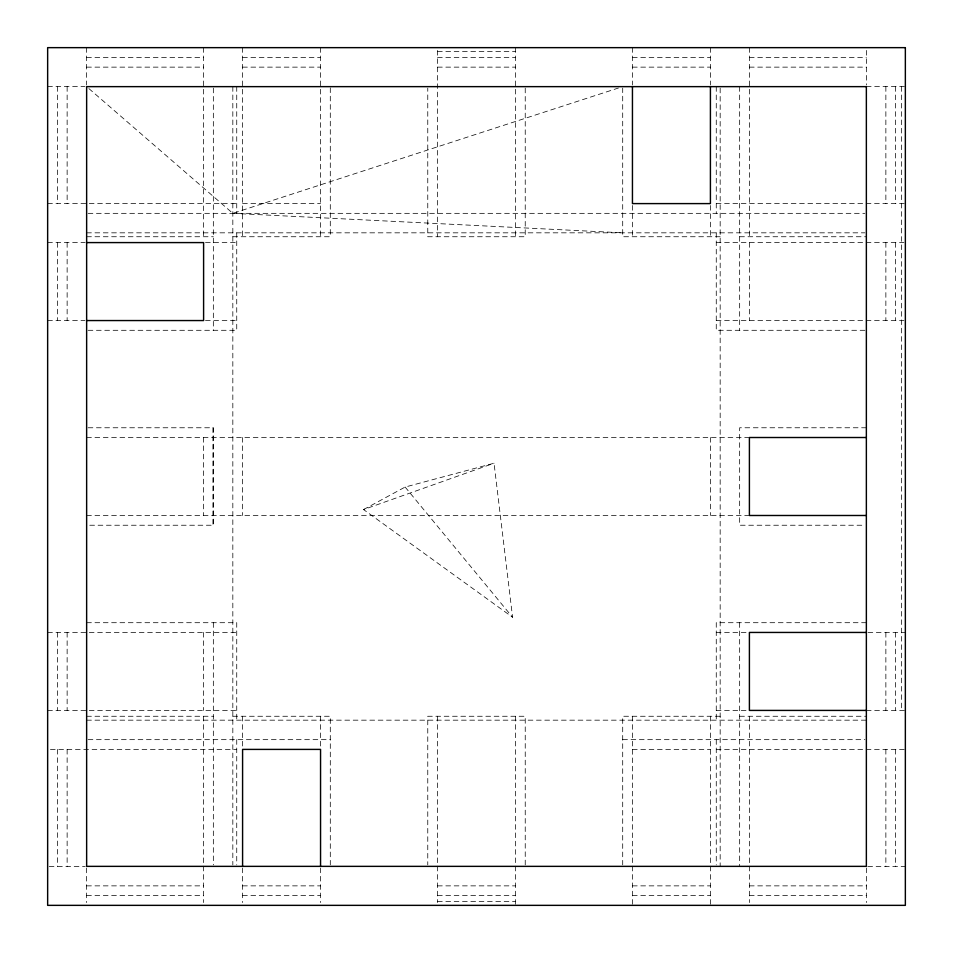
<?xml version="1.0" encoding="UTF-8"?>
<svg xmlns="http://www.w3.org/2000/svg" width="953" height="953" viewBox="0 0 953 953"><rect width="100%" height="100%" fill="white"/><g stroke="black" fill="none" stroke-linecap="round" stroke-linejoin="round"><path stroke-width="0.71" stroke-dasharray="4.76 3.57" d="M363.558 509.557L405.132 487.054L494.035 463.229L512.583 617.27L363.558 509.557L494.035 463.229M88.891 88.581L232.83 213.341L618.461 88.01M437.51 51.545L515.49 51.545M86.64 57.394L203.597 57.394M242.586 57.394L320.553 57.394M437.51 57.394L515.49 57.394M632.447 57.394L710.414 57.394M749.403 57.394L866.36 57.394M86.64 67.139L203.597 67.139M242.586 67.139L320.553 67.139M437.51 67.139L515.49 67.139M632.447 67.139L710.414 67.139M749.403 67.139L866.36 67.139M47.65 86.64L84.996 86.64M866.36 86.64L905.35 86.64M47.65 203.597L236.737 203.597M242.586 203.597L320.553 203.597M716.263 203.597L905.35 203.597M88.117 213.341L864.883 213.341M86.64 232.83L864.895 232.83M86.64 236.737L213.341 236.737M232.83 236.737L330.298 236.737L330.298 86.64M720.17 236.737L622.702 236.737L622.702 88.105M739.659 236.737L866.36 236.737M47.65 242.586L85.198 242.586M205.491 242.586L236.737 242.586M716.263 242.586L903.956 242.586M47.65 320.553L84.996 320.553M205.491 320.553L236.737 320.553M716.263 320.553L903.956 320.553M88.105 330.298L236.737 330.298L236.737 232.83M864.895 330.298L716.263 330.298L716.263 232.83M88.105 427.766L213.341 427.766L213.341 525.234L86.64 525.234M866.36 427.766L739.659 427.766L739.659 525.234L864.895 525.234M86.64 437.51L748.748 437.51M86.64 515.49L748.748 515.49M86.64 622.702L236.737 622.702L236.737 720.17M866.36 622.702L716.263 622.702L716.263 720.17M47.65 632.447L236.737 632.447M716.263 632.447L747.509 632.447M868.004 632.447L905.35 632.447M47.65 710.414L236.737 710.414M716.263 710.414L747.509 710.414M866.36 710.414L905.35 710.414M86.64 716.263L213.341 716.263M232.83 716.263L330.298 716.263L330.298 864.895M720.17 716.263L622.702 716.263L622.702 864.895M739.659 716.263L866.36 716.263M86.64 720.17L866.36 720.17M88.117 739.659L330.298 739.659M622.702 739.659L864.883 739.659M50.438 749.403L236.737 749.403M632.447 749.403L710.414 749.403M716.263 749.403L905.35 749.403M49.211 866.36L85.198 866.36M867.802 866.36L905.35 866.36M86.64 885.861L203.597 885.861M242.586 885.861L320.553 885.861M437.51 885.861L515.49 885.861M632.447 885.861L710.414 885.861M749.403 885.861L866.36 885.861M86.64 895.606L203.597 895.606M242.586 895.606L320.553 895.606M437.51 895.606L515.49 895.606M632.447 895.606L710.414 895.606M749.403 895.606L866.36 895.606M437.51 901.455L515.49 901.455M232.83 213.341L622.702 232.83M405.132 487.054L512.583 617.27M901.455 86.64L901.455 710.414M895.606 86.64L895.606 203.597M895.606 242.586L895.606 320.553M895.606 632.447L895.606 710.414M895.606 749.403L895.606 866.36M885.861 86.64L885.861 203.597M885.861 242.586L885.861 320.553M885.861 632.447L885.861 710.414M885.861 749.403L885.861 866.36M866.36 50.438L866.36 84.996M866.36 868.004L866.36 902.562M749.403 47.65L749.403 236.737M749.403 242.586L749.403 320.553M749.403 716.263L749.403 902.562M739.659 86.64L739.659 330.298M739.659 622.702L739.659 866.36M720.17 88.105L720.17 866.36M716.263 86.64L716.263 213.341M716.263 739.659L716.263 864.895M710.414 47.65L710.414 84.996M710.414 205.491L710.414 236.737M710.414 437.51L710.414 515.49M710.414 716.263L710.414 905.35M632.447 47.65L632.447 84.996M632.447 205.491L632.447 236.737M632.447 716.263L632.447 905.35M525.234 88.117L525.234 236.737L427.766 236.737L427.766 88.117M525.234 864.883L525.234 716.263L427.766 716.263L427.766 864.883M515.49 47.65L515.49 236.737M515.49 716.263L515.49 905.35M437.51 50.438L437.51 236.737M437.51 716.263L437.51 902.562M320.553 47.65L320.553 236.737M320.553 716.263L320.553 747.509M320.553 868.004L320.553 902.562M242.586 47.65L242.586 236.737M242.586 437.51L242.586 515.49M242.586 716.263L242.586 747.509M242.586 868.004L242.586 902.562M236.737 86.64L236.737 213.341M236.737 739.659L236.737 864.895M232.83 86.64L232.83 864.895M213.341 88.117L213.341 330.298M213.341 622.702L213.341 864.883M212.948 427.766L212.948 525.234M203.597 47.65L203.597 236.737M203.597 437.51L203.597 515.49M203.597 632.447L203.597 710.414M203.597 716.263L203.597 902.562M86.64 47.65L86.64 84.996M86.64 868.004L86.64 902.562M67.139 86.64L67.139 203.597M67.139 242.586L67.139 320.553M67.139 632.447L67.139 710.414M67.139 749.403L67.139 866.36M57.394 86.64L57.394 203.597M57.394 242.586L57.394 320.553M57.394 632.447L57.394 710.414M57.394 749.403L57.394 866.36"/><path stroke-width="1.43" d="M86.64 242.586L203.597 242.586L203.597 320.553L86.64 320.553M866.36 437.51L749.403 437.51L749.403 515.49L866.36 515.49M866.36 632.447L749.403 632.447L749.403 710.414L866.36 710.414M710.414 86.64L710.414 203.597L632.447 203.597L632.447 86.64M320.553 866.36L320.553 749.403L242.586 749.403L242.586 866.36M905.35 47.65L47.65 47.65L47.65 905.35L905.35 905.35L905.35 47.65M866.36 86.64L86.64 86.64L86.64 866.36L866.36 866.36L866.36 86.64"/></g></svg>
